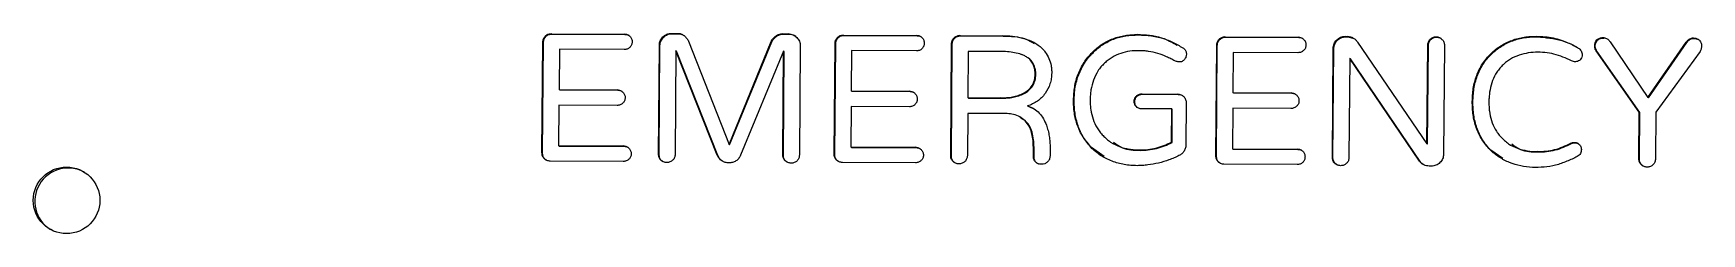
# Model space of a CAD drawing. Header units: millimetres. Extents: x -285 to 285, y -111 to 111.
# Drawn here: x 14 to 114.1, y 15.4 to 27.5 of the extents above; entities that cross this region are included whole.
import ezdxf

# ---------------------------------------------------------------- set-up
doc = ezdxf.new("R2010")
doc.units = ezdxf.units.MM

msp = doc.modelspace()

# ---------------------------------------------------------------- linework, layer by layer
at = {"color": 7, "linetype": 'Continuous', "lineweight": 25}
for p, q in [((45.1, 27.43), (49.49, 27.41)), ((45.14, 27.41), (45.1, 27.43)), ((45.14, 27.41), (49.53, 27.39)), ((49.53, 27.39), (49.49, 27.41)), ((52.32, 27.45), (52.68, 27.45)), ((52.35, 27.43), (52.32, 27.45)), ((52.35, 27.43), (52.71, 27.43)), ((52.71, 27.43), (52.68, 27.45)), ((58.98, 27.42), (59.34, 27.42)), ((59.02, 27.4), (58.98, 27.42)), ((59.02, 27.4), (59.38, 27.4)), ((59.38, 27.4), (59.34, 27.42)), ((62.64, 27.35), (67.03, 27.33)), ((62.67, 27.33), (62.64, 27.35)), ((62.67, 27.33), (67.06, 27.31)), ((67.06, 27.31), (67.03, 27.33)), ((69.63, 27.32), (72.18, 27.31)), ((69.67, 27.3), (69.63, 27.32)), ((69.67, 27.3), (72.22, 27.28)), ((72.22, 27.28), (72.18, 27.31)), ((80.33, 27.36), (80.29, 27.38)), ((85.54, 27.25), (89.93, 27.23)), ((85.58, 27.22), (85.54, 27.25)), ((85.58, 27.22), (89.97, 27.2)), ((89.97, 27.2), (89.93, 27.23)), ((92.76, 27.27), (92.9, 27.27)), ((92.79, 27.24), (92.76, 27.27)), ((92.79, 27.24), (92.94, 27.24)), ((92.94, 27.24), (92.9, 27.27)), ((92.94, 27.24), (93.27, 27.14)), ((98.24, 27.22), (98.21, 27.24)), ((104.28, 27.25), (104.24, 27.27)), ((44.55, 20.27), (44.6, 26.93)), ((44.59, 20.25), (44.64, 26.91)), ((44.64, 26.91), (44.6, 26.93)), ((45.6, 26.5), (45.58, 24.07)), ((49.48, 26.48), (45.6, 26.5)), ((51.55, 20.18), (51.6, 26.73)), ((51.58, 20.16), (51.63, 26.71)), ((51.63, 26.71), (51.6, 26.73)), ((52.59, 26.41), (52.54, 20.18)), ((55.07, 20.14), (52.59, 26.41)), ((52.63, 26.39), (52.59, 26.41)), ((55.11, 20.11), (52.63, 26.39)), ((53.34, 26.99), (55.78, 20.77)), ((55.78, 20.77), (58.31, 26.96)), ((55.81, 20.75), (58.35, 26.94)), ((59.05, 26.38), (56.47, 20.13)), ((58.35, 26.94), (58.31, 26.96)), ((59, 20.15), (59.05, 26.38)), ((59.04, 20.13), (59.09, 26.36)), ((59.09, 26.36), (59.05, 26.38)), ((60.05, 26.69), (60, 20.14)), ((62.09, 20.19), (62.14, 26.85)), ((62.12, 20.17), (62.18, 26.83)), ((62.18, 26.83), (62.14, 26.85)), ((63.13, 26.42), (63.11, 23.99)), ((67.02, 26.4), (63.13, 26.42)), ((69.08, 20.1), (69.13, 26.82)), ((69.12, 20.08), (69.17, 26.79)), ((69.17, 26.79), (69.13, 26.82)), ((70.13, 26.37), (70.1, 23.59)), ((72.05, 26.36), (70.13, 26.37)), ((73.33, 26.17), (73.29, 26.19)), ((77.62, 26.29), (77.58, 26.32)), ((84.99, 20.09), (85.05, 26.74)), ((85.03, 20.06), (85.08, 26.72)), ((85.08, 26.72), (85.05, 26.74)), ((86.04, 26.31), (86.02, 23.89)), ((89.92, 26.29), (86.04, 26.31)), ((91.99, 20), (92.04, 26.55)), ((92.02, 19.98), (92.07, 26.52)), ((92.07, 26.52), (92.04, 26.55)), ((93.5, 26.93), (97.66, 20.82)), ((97.66, 20.82), (97.71, 26.74)), ((97.7, 20.8), (97.75, 26.72)), ((97.75, 26.72), (97.71, 26.74)), ((98.71, 26.74), (98.66, 20.19)), ((101.54, 26.21), (101.5, 26.23)), ((110.4, 22.71), (107.81, 26.4)), ((107.85, 26.38), (107.81, 26.4)), ((110.44, 22.69), (107.85, 26.38)), ((108.65, 26.94), (110.91, 23.6)), ((110.91, 23.6), (113.22, 26.92)), ((110.95, 23.58), (113.26, 26.9)), ((114.05, 26.37), (111.4, 22.71)), ((113.26, 26.9), (113.22, 26.92)), ((73.75, 25.96), (73.71, 25.98)), ((93.03, 25.93), (92.98, 19.99)), ((97.22, 19.78), (93.03, 25.93)), ((93.07, 25.91), (93.03, 25.93)), ((97.25, 19.76), (93.07, 25.91)), ((45.58, 24.07), (49.07, 24.06)), ((45.62, 24.05), (45.58, 24.07)), ((45.62, 24.05), (49.11, 24.03)), ((49.11, 24.03), (49.07, 24.06)), ((74.18, 24.97), (74.14, 24.99)), ((45.57, 23.14), (45.55, 20.71)), ((49.06, 23.12), (45.57, 23.14)), ((63.11, 23.06), (63.09, 20.63)), ((63.11, 23.99), (66.6, 23.98)), ((63.15, 23.97), (63.11, 23.99)), ((66.6, 23.04), (63.11, 23.06)), ((63.15, 23.97), (66.64, 23.95)), ((66.64, 23.95), (66.6, 23.98)), ((70.1, 23.59), (72.09, 23.58)), ((70.14, 23.56), (70.1, 23.59)), ((70.14, 23.56), (72.12, 23.56)), ((72.12, 23.56), (72.09, 23.58)), ((73.73, 23.07), (73.69, 23.09)), ((73.73, 23.07), (74.1, 22.9)), ((76.49, 23.43), (76.45, 23.45)), ((80.12, 23.34), (80.09, 23.37)), ((80.54, 23.81), (82.69, 23.8)), ((80.57, 23.79), (80.54, 23.81)), ((80.57, 23.79), (82.73, 23.78)), ((82.73, 23.78), (82.69, 23.8)), ((83.22, 23.28), (83.2, 20.78)), ((86.02, 23.89), (89.51, 23.87)), ((86.06, 23.87), (86.02, 23.89)), ((86.06, 23.87), (89.55, 23.85)), ((89.55, 23.85), (89.51, 23.87)), ((100.42, 23.33), (100.38, 23.35)), ((110.95, 23.58), (110.91, 23.6)), ((70.1, 22.64), (70.08, 20.1)), ((72.36, 22.63), (70.1, 22.64)), ((73.27, 22.42), (73.23, 22.44)), ((82.34, 22.91), (80.53, 22.91)), ((82.32, 20.92), (82.34, 22.91)), ((82.37, 22.88), (82.34, 22.91)), ((82.36, 20.9), (82.37, 22.88)), ((86.01, 22.95), (85.99, 20.52)), ((89.5, 22.94), (86.01, 22.95)), ((110.38, 19.91), (110.4, 22.71)), ((110.44, 22.69), (110.4, 22.71)), ((110.41, 19.89), (110.44, 22.69)), ((111.4, 22.71), (111.37, 19.91)), ((44.59, 20.25), (44.55, 20.27)), ((45.55, 20.71), (49.44, 20.69)), ((45.59, 20.68), (45.55, 20.71)), ((45.59, 20.68), (49.48, 20.67)), ((49.48, 20.67), (49.44, 20.69)), ((51.58, 20.16), (51.55, 20.18)), ((55.11, 20.11), (55.07, 20.14)), ((55.81, 20.75), (55.78, 20.77)), ((59.04, 20.13), (59, 20.15)), ((62.12, 20.17), (62.09, 20.19)), ((63.09, 20.63), (66.97, 20.61)), ((63.12, 20.6), (63.09, 20.63)), ((63.12, 20.6), (67.01, 20.59)), ((67.01, 20.59), (66.97, 20.61)), ((69.12, 20.08), (69.08, 20.1)), ((74.04, 20.08), (74.04, 20.41)), ((74.08, 20.39), (74.04, 20.41)), ((74.08, 20.06), (74.04, 20.08)), ((74.08, 20.06), (74.08, 20.39)), ((75.04, 20.58), (75.04, 20.08)), ((77.53, 20.59), (77.49, 20.61)), ((78.28, 20.06), (77.53, 20.59)), ((78.77, 20.86), (78.81, 20.84)), ((80.44, 20.42), (80.4, 20.45)), ((82.36, 20.9), (82.32, 20.92)), ((85.03, 20.06), (84.99, 20.09)), ((85.99, 20.52), (89.88, 20.5)), ((86.03, 20.5), (85.99, 20.52)), ((86.03, 20.5), (89.92, 20.48)), ((89.92, 20.48), (89.88, 20.5)), ((97.7, 20.8), (97.66, 20.82)), ((101.49, 20.44), (101.45, 20.46)), ((102.21, 19.94), (101.49, 20.44)), ((102.66, 20.76), (102.7, 20.74)), ((104.33, 20.33), (104.29, 20.35)), ((106.33, 20.83), (106.3, 20.86)), ((49.43, 19.76), (45.04, 19.78)), ((66.97, 19.68), (62.58, 19.7)), ((89.87, 19.57), (85.48, 19.59)), ((92.02, 19.98), (91.99, 20)), ((97.25, 19.76), (97.22, 19.78)), ((97.93, 19.48), (97.8, 19.48)), ((110.41, 19.89), (110.38, 19.91))]:
    msp.add_line(p, q, dxfattribs=at)
msp.add_circle((16.02, 17.42), 2, dxfattribs=at)
msp.add_arc((16.11, 17.36), 2, 60.8047, 238.0101, dxfattribs=at)
for points, knots in [([(44.6, 26.93), (44.61, 26.99), (44.62, 27.06), (44.67, 27.18), (44.7, 27.24), (44.8, 27.33), (44.85, 27.37), (44.97, 27.42), (45.04, 27.43), (45.1, 27.43)], [0, 0, 0, 0, 0.25, 0.25, 0.5, 0.5, 0.75, 0.75, 1, 1, 1, 1]), ([(44.64, 26.91), (44.65, 26.97), (44.65, 27.04), (44.7, 27.16), (44.74, 27.21), (44.83, 27.31), (44.89, 27.35), (45.01, 27.4), (45.07, 27.41), (45.14, 27.41)], [0, 0, 0, 0, 0.25, 0.25, 0.5, 0.5, 0.75, 0.75, 1, 1, 1, 1]), ([(49.49, 27.41), (49.52, 27.41), (49.55, 27.41), (49.61, 27.4), (49.64, 27.39), (49.73, 27.35), (49.78, 27.32), (49.87, 27.23), (49.9, 27.18), (49.94, 27.09), (49.95, 27.06), (49.96, 27), (49.96, 26.97), (49.96, 26.94)], [0, 0, 0, 0, 0.125, 0.125, 0.25, 0.25, 0.5, 0.5, 0.75, 0.75, 0.875, 0.875, 1, 1, 1, 1]), ([(49.53, 27.39), (49.6, 27.39), (49.69, 27.38), (49.75, 27.33), (49.77, 27.32)], [0, 0, 0, 0, 0.819237, 1, 1, 1, 1]), ([(51.6, 26.73), (51.6, 26.78), (51.6, 26.83), (51.62, 26.92), (51.63, 26.96), (51.69, 27.09), (51.74, 27.17), (51.87, 27.31), (51.95, 27.36), (52.08, 27.42), (52.13, 27.43), (52.22, 27.45), (52.27, 27.45), (52.32, 27.45)], [0, 0, 0, 0, 0.125, 0.125, 0.25, 0.25, 0.5, 0.5, 0.75, 0.75, 0.875, 0.875, 1, 1, 1, 1]), ([(51.63, 26.71), (51.64, 26.76), (51.64, 26.8), (51.66, 26.9), (51.67, 26.94), (51.73, 27.07), (51.78, 27.15), (51.91, 27.29), (51.99, 27.34), (52.12, 27.39), (52.17, 27.41), (52.26, 27.43), (52.31, 27.43), (52.35, 27.43)], [0, 0, 0, 0, 0.125, 0.125, 0.25, 0.25, 0.5, 0.5, 0.75, 0.75, 0.875, 0.875, 1, 1, 1, 1]), ([(52.68, 27.45), (52.71, 27.45), (52.75, 27.45), (52.82, 27.44), (52.85, 27.43), (52.95, 27.39), (53.02, 27.36), (53.13, 27.27), (53.18, 27.22), (53.27, 27.11), (53.31, 27.05), (53.34, 26.99)], [0, 0, 0, 0, 0.125, 0.125, 0.25, 0.25, 0.5, 0.5, 0.75, 0.75, 1, 1, 1, 1]), ([(52.71, 27.43), (52.79, 27.42), (52.93, 27.41), (53.03, 27.34), (53.07, 27.31)], [0, 0, 0, 0, 0.619246, 1, 1, 1, 1]), ([(58.31, 26.96), (58.34, 27.03), (58.38, 27.09), (58.47, 27.2), (58.52, 27.25), (58.64, 27.33), (58.7, 27.37), (58.8, 27.4), (58.84, 27.41), (58.91, 27.42), (58.95, 27.42), (58.98, 27.42)], [0, 0, 0, 0, 0.25, 0.25, 0.5, 0.5, 0.75, 0.75, 0.875, 0.875, 1, 1, 1, 1]), ([(58.35, 26.94), (58.38, 27.01), (58.41, 27.07), (58.51, 27.18), (58.56, 27.23), (58.68, 27.31), (58.74, 27.34), (58.84, 27.38), (58.88, 27.39), (58.95, 27.4), (58.98, 27.4), (59.02, 27.4)], [0, 0, 0, 0, 0.25, 0.25, 0.5, 0.5, 0.75, 0.75, 0.875, 0.875, 1, 1, 1, 1]), ([(59.34, 27.42), (59.39, 27.42), (59.44, 27.42), (59.53, 27.4), (59.57, 27.38), (59.7, 27.33), (59.78, 27.27), (59.91, 27.13), (59.96, 27.06), (60.02, 26.93), (60.03, 26.88), (60.05, 26.79), (60.05, 26.74), (60.05, 26.69)], [0, 0, 0, 0, 0.125, 0.125, 0.25, 0.25, 0.5, 0.5, 0.75, 0.75, 0.875, 0.875, 1, 1, 1, 1]), ([(59.38, 27.4), (59.49, 27.39), (59.62, 27.39), (59.71, 27.31), (59.72, 27.29)], [0, 0, 0, 0, 0.856972, 1, 1, 1, 1]), ([(62.14, 26.85), (62.14, 26.91), (62.15, 26.98), (62.2, 27.1), (62.24, 27.16), (62.33, 27.25), (62.38, 27.29), (62.51, 27.34), (62.57, 27.35), (62.64, 27.35)], [0, 0, 0, 0, 0.25, 0.25, 0.5, 0.5, 0.75, 0.75, 1, 1, 1, 1]), ([(62.18, 26.83), (62.18, 26.89), (62.19, 26.96), (62.24, 27.08), (62.28, 27.13), (62.37, 27.23), (62.42, 27.27), (62.54, 27.32), (62.61, 27.32), (62.67, 27.33)], [0, 0, 0, 0, 0.25, 0.25, 0.5, 0.5, 0.75, 0.75, 1, 1, 1, 1]), ([(67.03, 27.33), (67.06, 27.33), (67.09, 27.33), (67.15, 27.32), (67.18, 27.31), (67.26, 27.27), (67.31, 27.24), (67.4, 27.15), (67.44, 27.1), (67.47, 27.01), (67.48, 26.98), (67.49, 26.92), (67.49, 26.89), (67.49, 26.86)], [0, 0, 0, 0, 0.125, 0.125, 0.25, 0.25, 0.5, 0.5, 0.75, 0.75, 0.875, 0.875, 1, 1, 1, 1]), ([(67.06, 27.31), (67.14, 27.3), (67.22, 27.3), (67.29, 27.25), (67.3, 27.24)], [0, 0, 0, 0, 0.819237, 1, 1, 1, 1]), ([(69.13, 26.82), (69.14, 26.88), (69.14, 26.95), (69.19, 27.07), (69.23, 27.12), (69.32, 27.22), (69.38, 27.26), (69.5, 27.31), (69.57, 27.32), (69.63, 27.32)], [0, 0, 0, 0, 0.25, 0.25, 0.5, 0.5, 0.75, 0.75, 1, 1, 1, 1]), ([(69.17, 26.79), (69.17, 26.86), (69.18, 26.93), (69.23, 27.05), (69.27, 27.1), (69.36, 27.2), (69.42, 27.24), (69.54, 27.29), (69.6, 27.29), (69.67, 27.3)], [0, 0, 0, 0, 0.25, 0.25, 0.5, 0.5, 0.75, 0.75, 1, 1, 1, 1]), ([(72.18, 27.31), (72.38, 27.3), (72.58, 27.3), (72.98, 27.26), (73.18, 27.22), (73.56, 27.13), (73.75, 27.06), (74.03, 26.94), (74.11, 26.89), (74.28, 26.78), (74.36, 26.72), (74.44, 26.66)], [0, 0, 0, 0, 0.25, 0.25, 0.5, 0.5, 0.75, 0.75, 0.875, 0.875, 1, 1, 1, 1]), ([(72.22, 27.28), (72.68, 27.28), (73.34, 27.27), (73.91, 26.94), (74.08, 26.84)], [0, 0, 0, 0, 0.689808, 1, 1, 1, 1]), ([(77.58, 26.32), (77.67, 26.4), (77.76, 26.49), (77.95, 26.65), (78.05, 26.72), (78.37, 26.93), (78.59, 27.04), (79.06, 27.22), (79.3, 27.28), (79.67, 27.34), (79.79, 27.36), (80.04, 27.37), (80.17, 27.38), (80.29, 27.38)], [0, 0, 0, 0, 0.125, 0.125, 0.25, 0.25, 0.5, 0.5, 0.75, 0.75, 0.875, 0.875, 1, 1, 1, 1]), ([(77.62, 26.29), (77.71, 26.38), (77.8, 26.47), (77.99, 26.63), (78.09, 26.7), (78.41, 26.9), (78.63, 27.02), (79.1, 27.2), (79.34, 27.26), (79.71, 27.32), (79.83, 27.34), (80.08, 27.35), (80.21, 27.35), (80.33, 27.36)], [0, 0, 0, 0, 0.125, 0.125, 0.25, 0.25, 0.5, 0.5, 0.75, 0.75, 0.875, 0.875, 1, 1, 1, 1]), ([(80.29, 27.38), (80.53, 27.37), (80.77, 27.37), (81.25, 27.31), (81.49, 27.26), (81.94, 27.12), (82.17, 27.03), (82.49, 26.87), (82.6, 26.82), (82.81, 26.7), (82.91, 26.64), (83.01, 26.58)], [0, 0, 0, 0, 0.25, 0.25, 0.5, 0.5, 0.75, 0.75, 0.875, 0.875, 1, 1, 1, 1]), ([(80.33, 27.36), (80.87, 27.33), (81.7, 27.28), (82.42, 26.88), (82.67, 26.74)], [0, 0, 0, 0, 0.655917, 1, 1, 1, 1]), ([(85.05, 26.74), (85.05, 26.81), (85.06, 26.87), (85.11, 27), (85.14, 27.05), (85.24, 27.15), (85.29, 27.18), (85.41, 27.24), (85.48, 27.24), (85.54, 27.25)], [0, 0, 0, 0, 0.25, 0.25, 0.5, 0.5, 0.75, 0.75, 1, 1, 1, 1]), ([(85.08, 26.72), (85.09, 26.79), (85.09, 26.85), (85.14, 26.97), (85.18, 27.03), (85.27, 27.12), (85.33, 27.16), (85.45, 27.21), (85.52, 27.22), (85.58, 27.22)], [0, 0, 0, 0, 0.25, 0.25, 0.5, 0.5, 0.75, 0.75, 1, 1, 1, 1]), ([(89.93, 27.23), (89.96, 27.22), (89.99, 27.22), (90.05, 27.21), (90.08, 27.2), (90.17, 27.17), (90.22, 27.13), (90.31, 27.04), (90.34, 26.99), (90.38, 26.9), (90.39, 26.87), (90.4, 26.81), (90.4, 26.78), (90.4, 26.75)], [0, 0, 0, 0, 0.125, 0.125, 0.25, 0.25, 0.5, 0.5, 0.75, 0.75, 0.875, 0.875, 1, 1, 1, 1]), ([(89.97, 27.2), (90.04, 27.2), (90.13, 27.2), (90.19, 27.14), (90.21, 27.13)], [0, 0, 0, 0, 0.819237, 1, 1, 1, 1]), ([(92.04, 26.55), (92.04, 26.59), (92.04, 26.64), (92.06, 26.73), (92.07, 26.78), (92.13, 26.91), (92.18, 26.99), (92.32, 27.12), (92.39, 27.18), (92.52, 27.23), (92.57, 27.25), (92.66, 27.26), (92.71, 27.27), (92.76, 27.27)], [0, 0, 0, 0, 0.125, 0.125, 0.25, 0.25, 0.5, 0.5, 0.75, 0.75, 0.875, 0.875, 1, 1, 1, 1]), ([(92.07, 26.52), (92.08, 26.57), (92.08, 26.62), (92.1, 26.71), (92.11, 26.76), (92.17, 26.89), (92.22, 26.97), (92.35, 27.1), (92.43, 27.15), (92.56, 27.21), (92.61, 27.22), (92.7, 27.24), (92.75, 27.24), (92.79, 27.24)], [0, 0, 0, 0, 0.125, 0.125, 0.25, 0.25, 0.5, 0.5, 0.75, 0.75, 0.875, 0.875, 1, 1, 1, 1]), ([(92.9, 27.27), (92.96, 27.26), (93.02, 27.26), (93.13, 27.23), (93.19, 27.2), (93.29, 27.14), (93.34, 27.11), (93.42, 27.03), (93.46, 26.98), (93.5, 26.93)], [0, 0, 0, 0, 0.25, 0.25, 0.5, 0.5, 0.75, 0.75, 1, 1, 1, 1]), ([(97.71, 26.74), (97.71, 26.77), (97.71, 26.81), (97.73, 26.87), (97.74, 26.9), (97.77, 26.99), (97.81, 27.05), (97.9, 27.14), (97.95, 27.18), (98.08, 27.23), (98.14, 27.24), (98.21, 27.24)], [0, 0, 0, 0, 0.125, 0.125, 0.25, 0.25, 0.5, 0.5, 0.75, 0.75, 1, 1, 1, 1]), ([(97.75, 26.72), (97.75, 26.75), (97.75, 26.78), (97.76, 26.85), (97.77, 26.88), (97.81, 26.97), (97.85, 27.03), (97.94, 27.12), (97.99, 27.16), (98.11, 27.21), (98.18, 27.22), (98.24, 27.22)], [0, 0, 0, 0, 0.125, 0.125, 0.25, 0.25, 0.5, 0.5, 0.75, 0.75, 1, 1, 1, 1]), ([(98.21, 27.24), (98.27, 27.24), (98.34, 27.23), (98.46, 27.18), (98.51, 27.14), (98.61, 27.04), (98.65, 26.99), (98.7, 26.87), (98.7, 26.8), (98.71, 26.74)], [0, 0, 0, 0, 0.25, 0.25, 0.5, 0.5, 0.75, 0.75, 1, 1, 1, 1]), ([(98.24, 27.22), (98.32, 27.22), (98.41, 27.21), (98.48, 27.16), (98.49, 27.15)], [0, 0, 0, 0, 0.854283, 1, 1, 1, 1]), ([(101.5, 26.23), (101.59, 26.31), (101.68, 26.4), (101.88, 26.56), (101.98, 26.63), (102.3, 26.83), (102.53, 26.94), (103, 27.12), (103.25, 27.18), (103.62, 27.24), (103.74, 27.25), (103.99, 27.27), (104.12, 27.27), (104.24, 27.27)], [0, 0, 0, 0, 0.125, 0.125, 0.25, 0.25, 0.5, 0.5, 0.75, 0.75, 0.875, 0.875, 1, 1, 1, 1]), ([(101.54, 26.21), (101.63, 26.29), (101.72, 26.38), (101.92, 26.54), (102.02, 26.61), (102.34, 26.81), (102.57, 26.92), (103.04, 27.09), (103.28, 27.16), (103.66, 27.21), (103.78, 27.23), (104.03, 27.24), (104.16, 27.25), (104.28, 27.25)], [0, 0, 0, 0, 0.125, 0.125, 0.25, 0.25, 0.5, 0.5, 0.75, 0.75, 0.875, 0.875, 1, 1, 1, 1]), ([(104.24, 27.27), (104.41, 27.27), (104.58, 27.26), (104.91, 27.23), (105.08, 27.21), (105.4, 27.14), (105.56, 27.09), (105.88, 26.98), (106.03, 26.92), (106.34, 26.8), (106.49, 26.72), (106.67, 26.62), (106.71, 26.59), (106.77, 26.55), (106.81, 26.52), (106.87, 26.47), (106.9, 26.43), (106.94, 26.36), (106.95, 26.32), (106.98, 26.2), (106.98, 26.11), (106.93, 25.95), (106.87, 25.88), (106.78, 25.8), (106.74, 25.78), (106.66, 25.75), (106.62, 25.75), (106.54, 25.74), (106.5, 25.75), (106.41, 25.76), (106.37, 25.78), (106.33, 25.79)], [0, 0, 0, 0, 0.125, 0.125, 0.25, 0.25, 0.375, 0.375, 0.5, 0.5, 0.625, 0.625, 0.65625, 0.65625, 0.6875, 0.6875, 0.71875, 0.71875, 0.75, 0.75, 0.8125, 0.8125, 0.875, 0.875, 0.90625, 0.90625, 0.9375, 0.9375, 0.96875, 0.96875, 1, 1, 1, 1]), ([(104.28, 27.25), (104.78, 27.2), (105.53, 27.13), (106.31, 26.82), (106.59, 26.65), (106.66, 26.61)], [0, 0, 0, 0, 0.60037, 0.90185, 1, 1, 1, 1]), ([(107.81, 26.4), (107.8, 26.43), (107.78, 26.46), (107.75, 26.52), (107.74, 26.55), (107.73, 26.65), (107.72, 26.72), (107.75, 26.92), (107.83, 27.05), (108, 27.16), (108.07, 27.18), (108.2, 27.2), (108.27, 27.2), (108.4, 27.17), (108.46, 27.14), (108.57, 27.05), (108.61, 27), (108.65, 26.94)], [0, 0, 0, 0, 0.0625, 0.0625, 0.125, 0.125, 0.25, 0.25, 0.5, 0.5, 0.625, 0.625, 0.75, 0.75, 0.875, 0.875, 1, 1, 1, 1]), ([(107.85, 26.38), (107.82, 26.44), (107.76, 26.56), (107.75, 26.77), (107.83, 26.96), (107.97, 27.11), (108.14, 27.17), (108.25, 27.17), (108.29, 27.16)], [0, 0, 0, 0, 0.179385, 0.359051, 0.538035, 0.717023, 0.895985, 1, 1, 1, 1]), ([(113.22, 26.92), (113.26, 26.98), (113.3, 27.03), (113.41, 27.11), (113.47, 27.15), (113.61, 27.18), (113.67, 27.17), (113.77, 27.16), (113.81, 27.15), (113.87, 27.13), (113.9, 27.11), (113.99, 27.06), (114.03, 27.01), (114.11, 26.89), (114.13, 26.83), (114.15, 26.69), (114.14, 26.62), (114.12, 26.52), (114.11, 26.49), (114.08, 26.43), (114.07, 26.4), (114.05, 26.37)], [0, 0, 0, 0, 0.125, 0.125, 0.25, 0.25, 0.375, 0.375, 0.4375, 0.4375, 0.5, 0.5, 0.625, 0.625, 0.75, 0.75, 0.875, 0.875, 0.9375, 0.9375, 1, 1, 1, 1]), ([(113.26, 26.9), (113.3, 26.95), (113.38, 27.06), (113.57, 27.15), (113.78, 27.16), (113.89, 27.1), (113.95, 27.08)], [0, 0, 0, 0, 0.256486, 0.512478, 0.768823, 1, 1, 1, 1]), ([(49.96, 26.94), (49.96, 26.9), (49.95, 26.87), (49.94, 26.81), (49.94, 26.78), (49.9, 26.7), (49.86, 26.65), (49.77, 26.56), (49.72, 26.53), (49.63, 26.5), (49.61, 26.49), (49.54, 26.48), (49.51, 26.48), (49.48, 26.48)], [0, 0, 0, 0, 0.125, 0.125, 0.25, 0.25, 0.5, 0.5, 0.75, 0.75, 0.875, 0.875, 1, 1, 1, 1]), ([(67.49, 26.86), (67.49, 26.82), (67.49, 26.79), (67.48, 26.73), (67.47, 26.7), (67.43, 26.62), (67.4, 26.57), (67.31, 26.48), (67.26, 26.45), (67.17, 26.42), (67.14, 26.41), (67.08, 26.4), (67.05, 26.4), (67.02, 26.4)], [0, 0, 0, 0, 0.125, 0.125, 0.25, 0.25, 0.5, 0.5, 0.75, 0.75, 0.875, 0.875, 1, 1, 1, 1]), ([(73.71, 25.98), (73.65, 26.02), (73.59, 26.06), (73.47, 26.13), (73.4, 26.16), (73.2, 26.23), (73.05, 26.26), (72.63, 26.35), (72.34, 26.36), (72.05, 26.36)], [0, 0, 0, 0, 0.125, 0.125, 0.25, 0.25, 0.5, 0.5, 1, 1, 1, 1]), ([(74.44, 26.66), (74.5, 26.61), (74.55, 26.56), (74.66, 26.45), (74.7, 26.39), (74.84, 26.21), (74.92, 26.08), (75.03, 25.81), (75.08, 25.66), (75.12, 25.44), (75.13, 25.37), (75.14, 25.22), (75.14, 25.14), (75.14, 25.07)], [0, 0, 0, 0, 0.125, 0.125, 0.25, 0.25, 0.5, 0.5, 0.75, 0.75, 0.875, 0.875, 1, 1, 1, 1]), ([(76.45, 23.45), (76.46, 23.58), (76.46, 23.71), (76.48, 23.97), (76.5, 24.1), (76.56, 24.49), (76.63, 24.75), (76.82, 25.24), (76.94, 25.48), (77.15, 25.81), (77.23, 25.92), (77.4, 26.12), (77.49, 26.22), (77.58, 26.32)], [0, 0, 0, 0, 0.125, 0.125, 0.25, 0.25, 0.5, 0.5, 0.75, 0.75, 0.875, 0.875, 1, 1, 1, 1]), ([(76.49, 23.43), (76.49, 23.56), (76.5, 23.69), (76.52, 23.95), (76.53, 24.08), (76.6, 24.47), (76.67, 24.73), (76.86, 25.22), (76.98, 25.46), (77.19, 25.79), (77.27, 25.9), (77.44, 26.1), (77.53, 26.2), (77.62, 26.29)], [0, 0, 0, 0, 0.125, 0.125, 0.25, 0.25, 0.5, 0.5, 0.75, 0.75, 0.875, 0.875, 1, 1, 1, 1]), ([(80.39, 26.41), (80.2, 26.41), (80.02, 26.4), (79.64, 26.35), (79.46, 26.3), (79.1, 26.18), (78.92, 26.1), (78.68, 25.95), (78.6, 25.9), (78.45, 25.78), (78.38, 25.72), (78.31, 25.66)], [0, 0, 0, 0, 0.25, 0.25, 0.5, 0.5, 0.75, 0.75, 0.875, 0.875, 1, 1, 1, 1]), ([(82.53, 25.79), (82.45, 25.84), (82.37, 25.88), (82.2, 25.97), (82.12, 26.01), (81.86, 26.12), (81.69, 26.19), (81.33, 26.3), (81.14, 26.34), (80.86, 26.38), (80.77, 26.39), (80.58, 26.41), (80.49, 26.41), (80.39, 26.41)], [0, 0, 0, 0, 0.125, 0.125, 0.25, 0.25, 0.5, 0.5, 0.75, 0.75, 0.875, 0.875, 1, 1, 1, 1]), ([(83.01, 26.58), (83.06, 26.54), (83.11, 26.51), (83.19, 26.42), (83.21, 26.36), (83.23, 26.24), (83.23, 26.18), (83.21, 26.06), (83.19, 26), (83.13, 25.9), (83.09, 25.85), (83.02, 25.8), (83, 25.78), (82.94, 25.75), (82.91, 25.74), (82.86, 25.73), (82.83, 25.73), (82.77, 25.73), (82.74, 25.74), (82.65, 25.75), (82.59, 25.77), (82.53, 25.79)], [0, 0, 0, 0, 0.125, 0.125, 0.25, 0.25, 0.375, 0.375, 0.5, 0.5, 0.625, 0.625, 0.6875, 0.6875, 0.75, 0.75, 0.8125, 0.8125, 0.875, 0.875, 1, 1, 1, 1]), ([(90.4, 26.75), (90.4, 26.72), (90.4, 26.69), (90.38, 26.63), (90.38, 26.6), (90.34, 26.51), (90.3, 26.46), (90.21, 26.38), (90.16, 26.35), (90.08, 26.31), (90.05, 26.3), (89.99, 26.29), (89.95, 26.29), (89.92, 26.29)], [0, 0, 0, 0, 0.125, 0.125, 0.25, 0.25, 0.5, 0.5, 0.75, 0.75, 0.875, 0.875, 1, 1, 1, 1]), ([(100.38, 23.35), (100.39, 23.48), (100.39, 23.61), (100.41, 23.88), (100.42, 24.01), (100.49, 24.4), (100.55, 24.66), (100.74, 25.16), (100.85, 25.39), (101.07, 25.73), (101.14, 25.84), (101.31, 26.04), (101.41, 26.13), (101.5, 26.23)], [0, 0, 0, 0, 0.125, 0.125, 0.25, 0.25, 0.5, 0.5, 0.75, 0.75, 0.875, 0.875, 1, 1, 1, 1]), ([(100.42, 23.33), (100.42, 23.46), (100.43, 23.59), (100.45, 23.86), (100.46, 23.99), (100.52, 24.38), (100.59, 24.64), (100.77, 25.13), (100.89, 25.37), (101.1, 25.71), (101.18, 25.81), (101.35, 26.02), (101.44, 26.11), (101.54, 26.21)], [0, 0, 0, 0, 0.125, 0.125, 0.25, 0.25, 0.5, 0.5, 0.75, 0.75, 0.875, 0.875, 1, 1, 1, 1]), ([(106.33, 25.79), (106.17, 25.88), (106, 25.96), (105.65, 26.1), (105.47, 26.16), (105.1, 26.25), (104.92, 26.28), (104.54, 26.31), (104.35, 26.32), (103.98, 26.31), (103.79, 26.29), (103.42, 26.21), (103.23, 26.16), (102.88, 26.02), (102.72, 25.93), (102.48, 25.77), (102.4, 25.72), (102.26, 25.59), (102.2, 25.53), (102.13, 25.46)], [0, 0, 0, 0, 0.125, 0.125, 0.25, 0.25, 0.375, 0.375, 0.5, 0.5, 0.625, 0.625, 0.75, 0.75, 0.875, 0.875, 0.9375, 0.9375, 1, 1, 1, 1]), ([(75.14, 25.07), (75.13, 24.96), (75.13, 24.85), (75.1, 24.63), (75.07, 24.52), (74.97, 24.21), (74.87, 24.01), (74.62, 23.66), (74.46, 23.5), (74.19, 23.32), (74.09, 23.26), (73.9, 23.16), (73.79, 23.13), (73.69, 23.09)], [0, 0, 0, 0, 0.125, 0.125, 0.25, 0.25, 0.5, 0.5, 0.75, 0.75, 0.875, 0.875, 1, 1, 1, 1]), ([(74.14, 24.99), (74.14, 25.09), (74.14, 25.18), (74.11, 25.37), (74.08, 25.46), (74.02, 25.63), (73.97, 25.71), (73.88, 25.82), (73.85, 25.86), (73.79, 25.92), (73.75, 25.95), (73.71, 25.98)], [0, 0, 0, 0, 0.25, 0.25, 0.5, 0.5, 0.75, 0.75, 0.875, 0.875, 1, 1, 1, 1]), ([(74.18, 24.97), (74.18, 25.07), (74.18, 25.16), (74.15, 25.34), (74.12, 25.43), (74.05, 25.61), (74.01, 25.69), (73.92, 25.8), (73.89, 25.84), (73.82, 25.9), (73.79, 25.93), (73.75, 25.96)], [0, 0, 0, 0, 0.25, 0.25, 0.5, 0.5, 0.75, 0.75, 0.875, 0.875, 1, 1, 1, 1]), ([(78.31, 25.66), (78.24, 25.58), (78.16, 25.51), (78.03, 25.36), (77.97, 25.27), (77.81, 25.02), (77.72, 24.83), (77.58, 24.45), (77.53, 24.25), (77.48, 23.95), (77.47, 23.85), (77.45, 23.65), (77.45, 23.54), (77.45, 23.44)], [0, 0, 0, 0, 0.125, 0.125, 0.25, 0.25, 0.5, 0.5, 0.75, 0.75, 0.875, 0.875, 1, 1, 1, 1]), ([(102.13, 25.46), (102.07, 25.39), (102, 25.31), (101.89, 25.16), (101.83, 25.08), (101.69, 24.83), (101.61, 24.66), (101.49, 24.29), (101.45, 24.11), (101.41, 23.82), (101.4, 23.73), (101.38, 23.54), (101.38, 23.44), (101.38, 23.34)], [0, 0, 0, 0, 0.125, 0.125, 0.25, 0.25, 0.5, 0.5, 0.75, 0.75, 0.875, 0.875, 1, 1, 1, 1]), ([(49.07, 24.06), (49.1, 24.06), (49.13, 24.05), (49.19, 24.04), (49.22, 24.03), (49.31, 24), (49.36, 23.96), (49.45, 23.87), (49.48, 23.82), (49.52, 23.73), (49.53, 23.7), (49.54, 23.64), (49.54, 23.61), (49.54, 23.58)], [0, 0, 0, 0, 0.125, 0.125, 0.25, 0.25, 0.5, 0.5, 0.75, 0.75, 0.875, 0.875, 1, 1, 1, 1]), ([(49.11, 24.03), (49.18, 24.03), (49.27, 24.03), (49.33, 23.97), (49.34, 23.96)], [0, 0, 0, 0, 0.826961, 1, 1, 1, 1]), ([(72.09, 23.58), (72.2, 23.58), (72.32, 23.58), (72.55, 23.6), (72.67, 23.61), (72.9, 23.66), (73.01, 23.69), (73.24, 23.76), (73.34, 23.81), (73.55, 23.91), (73.65, 23.98), (73.83, 24.13), (73.9, 24.22), (74.03, 24.42), (74.07, 24.53), (74.13, 24.76), (74.14, 24.88), (74.14, 24.99)], [0, 0, 0, 0, 0.125, 0.125, 0.25, 0.25, 0.375, 0.375, 0.5, 0.5, 0.625, 0.625, 0.75, 0.75, 0.875, 0.875, 1, 1, 1, 1]), ([(72.12, 23.56), (72.24, 23.56), (72.36, 23.56), (72.59, 23.58), (72.71, 23.59), (72.94, 23.64), (73.05, 23.66), (73.27, 23.74), (73.38, 23.78), (73.59, 23.89), (73.69, 23.96), (73.86, 24.11), (73.94, 24.2), (74.06, 24.4), (74.11, 24.51), (74.17, 24.74), (74.18, 24.85), (74.18, 24.97)], [0, 0, 0, 0, 0.125, 0.125, 0.25, 0.25, 0.375, 0.375, 0.5, 0.5, 0.625, 0.625, 0.75, 0.75, 0.875, 0.875, 1, 1, 1, 1]), ([(49.54, 23.58), (49.54, 23.55), (49.54, 23.52), (49.52, 23.46), (49.52, 23.43), (49.48, 23.35), (49.44, 23.3), (49.35, 23.21), (49.3, 23.18), (49.21, 23.14), (49.18, 23.14), (49.12, 23.13), (49.09, 23.12), (49.06, 23.12)], [0, 0, 0, 0, 0.125, 0.125, 0.25, 0.25, 0.5, 0.5, 0.75, 0.75, 0.875, 0.875, 1, 1, 1, 1]), ([(66.6, 23.98), (66.64, 23.98), (66.67, 23.97), (66.73, 23.96), (66.76, 23.95), (66.84, 23.92), (66.89, 23.88), (66.98, 23.79), (67.02, 23.74), (67.05, 23.65), (67.06, 23.62), (67.07, 23.56), (67.07, 23.53), (67.07, 23.5)], [0, 0, 0, 0, 0.125, 0.125, 0.25, 0.25, 0.5, 0.5, 0.75, 0.75, 0.875, 0.875, 1, 1, 1, 1]), ([(67.07, 23.5), (67.07, 23.47), (67.07, 23.44), (67.06, 23.38), (67.05, 23.35), (67.01, 23.27), (66.98, 23.22), (66.89, 23.13), (66.83, 23.1), (66.75, 23.06), (66.72, 23.06), (66.66, 23.05), (66.63, 23.04), (66.6, 23.04)], [0, 0, 0, 0, 0.125, 0.125, 0.25, 0.25, 0.5, 0.5, 0.75, 0.75, 0.875, 0.875, 1, 1, 1, 1]), ([(66.64, 23.95), (66.71, 23.95), (66.8, 23.95), (66.87, 23.89), (66.88, 23.88)], [0, 0, 0, 0, 0.826961, 1, 1, 1, 1]), ([(73.69, 23.09), (73.76, 23.07), (73.82, 23.05), (73.95, 22.99), (74.02, 22.96), (74.2, 22.85), (74.3, 22.76), (74.49, 22.56), (74.57, 22.44), (74.71, 22.2), (74.77, 22.07), (74.82, 21.94)], [0, 0, 0, 0, 0.125, 0.125, 0.25, 0.25, 0.5, 0.5, 0.75, 0.75, 1, 1, 1, 1]), ([(77.49, 20.61), (77.41, 20.71), (77.32, 20.81), (77.16, 21.01), (77.09, 21.12), (76.88, 21.45), (76.78, 21.68), (76.6, 22.17), (76.54, 22.42), (76.48, 22.8), (76.47, 22.93), (76.45, 23.19), (76.45, 23.32), (76.45, 23.45)], [0, 0, 0, 0, 0.125, 0.125, 0.25, 0.25, 0.5, 0.5, 0.75, 0.75, 0.875, 0.875, 1, 1, 1, 1]), ([(77.53, 20.59), (77.44, 20.69), (77.36, 20.78), (77.2, 20.99), (77.12, 21.09), (76.92, 21.42), (76.81, 21.66), (76.64, 22.15), (76.58, 22.4), (76.52, 22.78), (76.51, 22.91), (76.49, 23.17), (76.49, 23.3), (76.49, 23.43)], [0, 0, 0, 0, 0.125, 0.125, 0.25, 0.25, 0.5, 0.5, 0.75, 0.75, 0.875, 0.875, 1, 1, 1, 1]), ([(77.45, 23.44), (77.45, 23.35), (77.45, 23.25), (77.46, 23.06), (77.47, 22.96), (77.51, 22.67), (77.56, 22.48), (77.69, 22.12), (77.77, 21.94), (77.92, 21.69), (77.97, 21.61), (78.09, 21.46), (78.16, 21.38), (78.22, 21.31)], [0, 0, 0, 0, 0.125, 0.125, 0.25, 0.25, 0.5, 0.5, 0.75, 0.75, 0.875, 0.875, 1, 1, 1, 1]), ([(80.09, 23.37), (80.09, 23.4), (80.09, 23.42), (80.1, 23.48), (80.11, 23.51), (80.14, 23.59), (80.18, 23.64), (80.26, 23.72), (80.31, 23.76), (80.39, 23.79), (80.42, 23.8), (80.48, 23.81), (80.51, 23.81), (80.54, 23.81)], [0, 0, 0, 0, 0.125, 0.125, 0.25, 0.25, 0.5, 0.5, 0.75, 0.75, 0.875, 0.875, 1, 1, 1, 1]), ([(80.53, 22.91), (80.5, 22.92), (80.47, 22.92), (80.41, 22.93), (80.39, 22.94), (80.3, 22.97), (80.25, 23.01), (80.17, 23.09), (80.14, 23.14), (80.11, 23.22), (80.1, 23.25), (80.09, 23.31), (80.09, 23.34), (80.09, 23.37)], [0, 0, 0, 0, 0.125, 0.125, 0.25, 0.25, 0.5, 0.5, 0.75, 0.75, 0.875, 0.875, 1, 1, 1, 1]), ([(80.12, 23.34), (80.12, 23.37), (80.13, 23.4), (80.14, 23.46), (80.15, 23.49), (80.18, 23.57), (80.21, 23.62), (80.3, 23.7), (80.35, 23.74), (80.43, 23.77), (80.46, 23.78), (80.52, 23.79), (80.54, 23.79), (80.57, 23.79)], [0, 0, 0, 0, 0.125, 0.125, 0.25, 0.25, 0.5, 0.5, 0.75, 0.75, 0.875, 0.875, 1, 1, 1, 1]), ([(80.34, 22.96), (80.3, 22.99), (80.21, 23.05), (80.14, 23.19), (80.13, 23.29), (80.12, 23.34)], [0, 0, 0, 0, 0.330732, 0.665541, 1, 1, 1, 1]), ([(82.69, 23.8), (82.76, 23.8), (82.83, 23.79), (82.96, 23.74), (83.02, 23.7), (83.11, 23.6), (83.15, 23.54), (83.21, 23.41), (83.21, 23.34), (83.22, 23.28)], [0, 0, 0, 0, 0.25, 0.25, 0.5, 0.5, 0.75, 0.75, 1, 1, 1, 1]), ([(82.73, 23.78), (82.81, 23.78), (82.91, 23.77), (82.98, 23.72), (82.98, 23.71)], [0, 0, 0, 0, 0.85982, 1, 1, 1, 1]), ([(89.98, 23.4), (89.98, 23.37), (89.98, 23.34), (89.97, 23.28), (89.96, 23.25), (89.92, 23.16), (89.88, 23.11), (89.79, 23.03), (89.74, 22.99), (89.65, 22.96), (89.63, 22.95), (89.56, 22.94), (89.53, 22.94), (89.5, 22.94)], [0, 0, 0, 0, 0.125, 0.125, 0.25, 0.25, 0.5, 0.5, 0.75, 0.75, 0.875, 0.875, 1, 1, 1, 1]), ([(89.51, 23.87), (89.54, 23.87), (89.57, 23.87), (89.63, 23.86), (89.66, 23.85), (89.75, 23.81), (89.8, 23.78), (89.89, 23.69), (89.92, 23.64), (89.96, 23.55), (89.97, 23.52), (89.98, 23.46), (89.98, 23.43), (89.98, 23.4)], [0, 0, 0, 0, 0.125, 0.125, 0.25, 0.25, 0.5, 0.5, 0.75, 0.75, 0.875, 0.875, 1, 1, 1, 1]), ([(89.55, 23.85), (89.62, 23.85), (89.71, 23.84), (89.77, 23.79), (89.78, 23.78)], [0, 0, 0, 0, 0.826961, 1, 1, 1, 1]), ([(101.45, 20.46), (101.36, 20.56), (101.27, 20.65), (101.11, 20.86), (101.03, 20.97), (100.82, 21.3), (100.71, 21.54), (100.53, 22.04), (100.47, 22.3), (100.41, 22.69), (100.4, 22.82), (100.39, 23.09), (100.38, 23.22), (100.38, 23.35)], [0, 0, 0, 0, 0.125, 0.125, 0.25, 0.25, 0.5, 0.5, 0.75, 0.75, 0.875, 0.875, 1, 1, 1, 1]), ([(101.49, 20.44), (101.4, 20.53), (101.31, 20.63), (101.14, 20.83), (101.07, 20.94), (100.86, 21.28), (100.74, 21.52), (100.57, 22.02), (100.51, 22.28), (100.45, 22.67), (100.44, 22.8), (100.42, 23.06), (100.42, 23.2), (100.42, 23.33)], [0, 0, 0, 0, 0.125, 0.125, 0.25, 0.25, 0.5, 0.5, 0.75, 0.75, 0.875, 0.875, 1, 1, 1, 1]), ([(101.38, 23.34), (101.38, 23.25), (101.38, 23.15), (101.39, 22.96), (101.4, 22.87), (101.44, 22.58), (101.48, 22.4), (101.59, 22.03), (101.67, 21.85), (101.81, 21.61), (101.86, 21.52), (101.97, 21.37), (102.03, 21.3), (102.1, 21.23)], [0, 0, 0, 0, 0.125, 0.125, 0.25, 0.25, 0.5, 0.5, 0.75, 0.75, 0.875, 0.875, 1, 1, 1, 1]), ([(74.04, 20.41), (74.04, 20.54), (74.04, 20.68), (74.03, 20.94), (74.02, 21.08), (73.97, 21.34), (73.95, 21.47), (73.86, 21.72), (73.8, 21.84), (73.65, 22.07), (73.57, 22.17), (73.37, 22.35), (73.26, 22.43), (73.02, 22.54), (72.89, 22.58), (72.69, 22.61), (72.63, 22.62), (72.5, 22.63), (72.43, 22.63), (72.36, 22.63)], [0, 0, 0, 0, 0.125, 0.125, 0.25, 0.25, 0.375, 0.375, 0.5, 0.5, 0.625, 0.625, 0.75, 0.75, 0.875, 0.875, 0.9375, 0.9375, 1, 1, 1, 1]), ([(74.08, 20.39), (74.08, 20.69), (74.07, 21.28), (73.79, 22.05), (73.39, 22.3), (73.24, 22.39)], [0, 0, 0, 0, 0.391384, 0.779103, 1, 1, 1, 1]), ([(74.82, 21.94), (74.86, 21.83), (74.89, 21.72), (74.95, 21.5), (74.97, 21.39), (75.01, 21.16), (75.02, 21.04), (75.04, 20.81), (75.04, 20.7), (75.04, 20.58)], [0, 0, 0, 0, 0.25, 0.25, 0.5, 0.5, 0.75, 0.75, 1, 1, 1, 1]), ([(78.22, 21.31), (78.29, 21.24), (78.36, 21.17), (78.51, 21.04), (78.59, 20.98), (78.85, 20.81), (79.03, 20.72), (79.4, 20.58), (79.6, 20.53), (79.9, 20.48), (80, 20.47), (80.2, 20.45), (80.3, 20.45), (80.4, 20.45)], [0, 0, 0, 0, 0.125, 0.125, 0.25, 0.25, 0.5, 0.5, 0.75, 0.75, 0.875, 0.875, 1, 1, 1, 1]), ([(102.1, 21.23), (102.17, 21.15), (102.24, 21.08), (102.39, 20.95), (102.47, 20.88), (102.72, 20.71), (102.9, 20.62), (103.28, 20.48), (103.48, 20.43), (103.88, 20.36), (104.09, 20.35), (104.29, 20.35)], [0, 0, 0, 0, 0.125, 0.125, 0.25, 0.25, 0.5, 0.5, 0.75, 0.75, 1, 1, 1, 1]), ([(45.04, 19.78), (45.01, 19.78), (44.98, 19.78), (44.91, 19.79), (44.88, 19.8), (44.79, 19.84), (44.74, 19.87), (44.65, 19.97), (44.61, 20.02), (44.57, 20.11), (44.57, 20.14), (44.56, 20.21), (44.55, 20.24), (44.55, 20.27)], [0, 0, 0, 0, 0.125, 0.125, 0.25, 0.25, 0.5, 0.5, 0.75, 0.75, 0.875, 0.875, 1, 1, 1, 1]), ([(44.83, 19.83), (44.78, 19.86), (44.69, 19.92), (44.6, 20.08), (44.59, 20.19), (44.59, 20.25)], [0, 0, 0, 0, 0.3316182, 0.6657519, 1, 1, 1, 1]), ([(49.9, 20.21), (49.9, 20.18), (49.9, 20.15), (49.89, 20.09), (49.88, 20.06), (49.85, 19.98), (49.81, 19.93), (49.72, 19.84), (49.67, 19.81), (49.58, 19.78), (49.55, 19.77), (49.49, 19.76), (49.46, 19.76), (49.43, 19.76)], [0, 0, 0, 0, 0.125, 0.125, 0.25, 0.25, 0.5, 0.5, 0.75, 0.75, 0.875, 0.875, 1, 1, 1, 1]), ([(49.44, 20.69), (49.47, 20.69), (49.5, 20.69), (49.56, 20.67), (49.59, 20.66), (49.68, 20.63), (49.73, 20.59), (49.81, 20.5), (49.85, 20.45), (49.88, 20.37), (49.89, 20.34), (49.9, 20.28), (49.9, 20.24), (49.9, 20.21)], [0, 0, 0, 0, 0.125, 0.125, 0.25, 0.25, 0.5, 0.5, 0.75, 0.75, 0.875, 0.875, 1, 1, 1, 1]), ([(49.48, 20.67), (49.55, 20.66), (49.64, 20.66), (49.7, 20.6), (49.71, 20.59)], [0, 0, 0, 0, 0.819237, 1, 1, 1, 1]), ([(52.04, 19.69), (52, 19.69), (51.97, 19.69), (51.91, 19.7), (51.88, 19.71), (51.79, 19.75), (51.73, 19.79), (51.64, 19.88), (51.6, 19.93), (51.57, 20.02), (51.56, 20.05), (51.55, 20.12), (51.55, 20.15), (51.55, 20.18)], [0, 0, 0, 0, 0.125, 0.125, 0.25, 0.25, 0.5, 0.5, 0.75, 0.75, 0.875, 0.875, 1, 1, 1, 1]), ([(51.82, 19.74), (51.78, 19.77), (51.68, 19.83), (51.6, 19.99), (51.59, 20.1), (51.58, 20.16)], [0, 0, 0, 0, 0.331618, 0.665752, 1, 1, 1, 1]), ([(52.54, 20.18), (52.54, 20.11), (52.53, 20.05), (52.48, 19.93), (52.44, 19.87), (52.34, 19.78), (52.29, 19.75), (52.17, 19.7), (52.1, 19.69), (52.04, 19.69)], [0, 0, 0, 0, 0.25, 0.25, 0.5, 0.5, 0.75, 0.75, 1, 1, 1, 1]), ([(55.77, 19.67), (55.73, 19.67), (55.69, 19.67), (55.62, 19.68), (55.58, 19.69), (55.48, 19.72), (55.41, 19.75), (55.28, 19.84), (55.23, 19.89), (55.16, 19.97), (55.14, 20), (55.1, 20.07), (55.09, 20.1), (55.07, 20.14)], [0, 0, 0, 0, 0.125, 0.125, 0.25, 0.25, 0.5, 0.5, 0.75, 0.75, 0.875, 0.875, 1, 1, 1, 1]), ([(55.43, 19.76), (55.4, 19.77), (55.25, 19.84), (55.17, 19.99), (55.11, 20.11)], [0, 0, 0, 0, 0.204203, 1, 1, 1, 1]), ([(56.47, 20.13), (56.46, 20.1), (56.44, 20.06), (56.4, 20), (56.38, 19.97), (56.31, 19.88), (56.25, 19.83), (56.13, 19.75), (56.06, 19.72), (55.95, 19.69), (55.91, 19.68), (55.84, 19.67), (55.8, 19.67), (55.77, 19.67)], [0, 0, 0, 0, 0.125, 0.125, 0.25, 0.25, 0.5, 0.5, 0.75, 0.75, 0.875, 0.875, 1, 1, 1, 1]), ([(59.5, 19.65), (59.47, 19.66), (59.43, 19.66), (59.37, 19.67), (59.34, 19.68), (59.25, 19.72), (59.19, 19.75), (59.1, 19.84), (59.06, 19.9), (59.01, 20.02), (59, 20.08), (59, 20.15)], [0, 0, 0, 0, 0.125, 0.125, 0.25, 0.25, 0.5, 0.5, 0.75, 0.75, 1, 1, 1, 1]), ([(59.28, 19.71), (59.24, 19.74), (59.14, 19.8), (59.05, 19.95), (59.04, 20.07), (59.04, 20.13)], [0, 0, 0, 0, 0.327092, 0.663354, 1, 1, 1, 1]), ([(60, 20.14), (59.99, 20.08), (59.99, 20.01), (59.94, 19.89), (59.9, 19.84), (59.81, 19.75), (59.75, 19.71), (59.63, 19.66), (59.56, 19.66), (59.5, 19.65)], [0, 0, 0, 0, 0.25, 0.25, 0.5, 0.5, 0.75, 0.75, 1, 1, 1, 1]), ([(62.58, 19.7), (62.54, 19.7), (62.51, 19.7), (62.45, 19.71), (62.42, 19.72), (62.33, 19.76), (62.27, 19.79), (62.18, 19.89), (62.15, 19.94), (62.11, 20.03), (62.1, 20.06), (62.09, 20.13), (62.09, 20.16), (62.09, 20.19)], [0, 0, 0, 0, 0.125, 0.125, 0.25, 0.25, 0.5, 0.5, 0.75, 0.75, 0.875, 0.875, 1, 1, 1, 1]), ([(62.37, 19.75), (62.32, 19.78), (62.22, 19.84), (62.14, 20), (62.13, 20.11), (62.12, 20.17)], [0, 0, 0, 0, 0.331618, 0.665752, 1, 1, 1, 1]), ([(66.97, 20.61), (67, 20.61), (67.03, 20.61), (67.1, 20.59), (67.12, 20.58), (67.21, 20.55), (67.26, 20.51), (67.35, 20.42), (67.38, 20.37), (67.42, 20.29), (67.43, 20.26), (67.44, 20.2), (67.44, 20.16), (67.44, 20.13)], [0, 0, 0, 0, 0.125, 0.125, 0.25, 0.25, 0.5, 0.5, 0.75, 0.75, 0.875, 0.875, 1, 1, 1, 1]), ([(67.44, 20.13), (67.44, 20.1), (67.44, 20.07), (67.43, 20.01), (67.42, 19.98), (67.38, 19.9), (67.34, 19.85), (67.25, 19.76), (67.2, 19.73), (67.12, 19.7), (67.09, 19.69), (67.03, 19.68), (67, 19.68), (66.97, 19.68)], [0, 0, 0, 0, 0.125, 0.125, 0.25, 0.25, 0.5, 0.5, 0.75, 0.75, 0.875, 0.875, 1, 1, 1, 1]), ([(67.01, 20.59), (67.08, 20.58), (67.17, 20.58), (67.24, 20.52), (67.25, 20.51)], [0, 0, 0, 0, 0.819237, 1, 1, 1, 1]), ([(69.57, 19.61), (69.54, 19.61), (69.51, 19.61), (69.44, 19.62), (69.41, 19.63), (69.32, 19.67), (69.27, 19.71), (69.17, 19.8), (69.14, 19.85), (69.1, 19.94), (69.09, 19.97), (69.08, 20.04), (69.08, 20.07), (69.08, 20.1)], [0, 0, 0, 0, 0.125, 0.125, 0.25, 0.25, 0.5, 0.5, 0.75, 0.75, 0.875, 0.875, 1, 1, 1, 1]), ([(69.36, 19.66), (69.31, 19.69), (69.22, 19.75), (69.13, 19.91), (69.12, 20.02), (69.12, 20.08)], [0, 0, 0, 0, 0.331618, 0.665752, 1, 1, 1, 1]), ([(70.08, 20.1), (70.07, 20.03), (70.06, 19.97), (70.01, 19.85), (69.97, 19.79), (69.88, 19.7), (69.82, 19.67), (69.7, 19.62), (69.64, 19.61), (69.57, 19.61)], [0, 0, 0, 0, 0.25, 0.25, 0.5, 0.5, 0.75, 0.75, 1, 1, 1, 1]), ([(75.04, 20.08), (75.03, 20.01), (75.03, 19.94), (74.97, 19.82), (74.93, 19.77), (74.84, 19.68), (74.78, 19.64), (74.66, 19.6), (74.6, 19.59), (74.4, 19.58), (74.27, 19.63), (74.13, 19.77), (74.09, 19.83), (74.06, 19.92), (74.05, 19.95), (74.04, 20.01), (74.04, 20.05), (74.04, 20.08)], [0, 0, 0, 0, 0.125, 0.125, 0.25, 0.25, 0.375, 0.375, 0.5, 0.5, 0.75, 0.75, 0.875, 0.875, 0.9375, 0.9375, 1, 1, 1, 1]), ([(74.39, 19.59), (74.38, 19.59), (74.31, 19.61), (74.2, 19.69), (74.09, 19.86), (74.08, 19.99), (74.08, 20.06)], [0, 0, 0, 0, 0.020125, 0.346415, 0.672942, 1, 1, 1, 1]), ([(80.26, 19.5), (80.13, 19.51), (80.01, 19.51), (79.75, 19.53), (79.62, 19.55), (79.25, 19.61), (79, 19.68), (78.52, 19.86), (78.29, 19.98), (77.97, 20.19), (77.87, 20.27), (77.67, 20.43), (77.58, 20.52), (77.49, 20.61)], [0, 0, 0, 0, 0.125, 0.125, 0.25, 0.25, 0.5, 0.5, 0.75, 0.75, 0.875, 0.875, 1, 1, 1, 1]), ([(78.85, 20.92), (79.03, 20.79), (79.49, 20.45), (80.07, 20.43), (80.44, 20.42)], [0, 0, 0, 0, 0.374432, 1, 1, 1, 1]), ([(82.77, 20.11), (82.68, 20.06), (82.58, 20.01), (82.38, 19.93), (82.28, 19.89), (81.97, 19.77), (81.76, 19.71), (81.34, 19.61), (81.13, 19.57), (80.8, 19.53), (80.7, 19.52), (80.48, 19.51), (80.37, 19.51), (80.26, 19.5)], [0, 0, 0, 0, 0.125, 0.125, 0.25, 0.25, 0.5, 0.5, 0.75, 0.75, 0.875, 0.875, 1, 1, 1, 1]), ([(80.4, 20.45), (80.57, 20.45), (80.73, 20.45), (81.07, 20.49), (81.23, 20.52), (81.55, 20.6), (81.71, 20.65), (82.02, 20.77), (82.17, 20.84), (82.32, 20.92)], [0, 0, 0, 0, 0.25, 0.25, 0.5, 0.5, 0.75, 0.75, 1, 1, 1, 1]), ([(80.44, 20.42), (80.61, 20.43), (80.77, 20.43), (81.1, 20.47), (81.27, 20.5), (81.59, 20.58), (81.75, 20.63), (82.06, 20.75), (82.21, 20.82), (82.36, 20.9)], [0, 0, 0, 0, 0.25, 0.25, 0.5, 0.5, 0.75, 0.75, 1, 1, 1, 1]), ([(83.2, 20.78), (83.19, 20.71), (83.19, 20.64), (83.15, 20.51), (83.12, 20.44), (83.05, 20.32), (83, 20.27), (82.9, 20.17), (82.84, 20.14), (82.77, 20.11)], [0, 0, 0, 0, 0.25, 0.25, 0.5, 0.5, 0.75, 0.75, 1, 1, 1, 1]), ([(85.48, 19.59), (85.45, 19.59), (85.42, 19.59), (85.35, 19.61), (85.32, 19.61), (85.23, 19.65), (85.18, 19.69), (85.09, 19.78), (85.05, 19.84), (85.02, 19.93), (85.01, 19.96), (85, 20.02), (84.99, 20.05), (84.99, 20.09)], [0, 0, 0, 0, 0.125, 0.125, 0.25, 0.25, 0.5, 0.5, 0.75, 0.75, 0.875, 0.875, 1, 1, 1, 1]), ([(85.27, 19.64), (85.23, 19.67), (85.13, 19.74), (85.04, 19.89), (85.04, 20.01), (85.03, 20.06)], [0, 0, 0, 0, 0.331618, 0.665752, 1, 1, 1, 1]), ([(90.35, 20.03), (90.34, 20), (90.34, 19.97), (90.33, 19.91), (90.32, 19.88), (90.29, 19.79), (90.25, 19.74), (90.16, 19.66), (90.11, 19.62), (90.02, 19.59), (89.99, 19.58), (89.93, 19.57), (89.9, 19.57), (89.87, 19.57)], [0, 0, 0, 0, 0.125, 0.125, 0.25, 0.25, 0.5, 0.5, 0.75, 0.75, 0.875, 0.875, 1, 1, 1, 1]), ([(89.88, 20.5), (89.91, 20.5), (89.94, 20.5), (90, 20.49), (90.03, 20.48), (90.12, 20.44), (90.17, 20.41), (90.26, 20.32), (90.29, 20.27), (90.33, 20.18), (90.33, 20.15), (90.34, 20.09), (90.34, 20.06), (90.35, 20.03)], [0, 0, 0, 0, 0.125, 0.125, 0.25, 0.25, 0.5, 0.5, 0.75, 0.75, 0.875, 0.875, 1, 1, 1, 1]), ([(89.92, 20.48), (89.99, 20.48), (90.08, 20.47), (90.14, 20.42), (90.15, 20.41)], [0, 0, 0, 0, 0.819237, 1, 1, 1, 1]), ([(98.66, 20.19), (98.65, 20.14), (98.65, 20.09), (98.63, 20), (98.62, 19.96), (98.56, 19.83), (98.51, 19.75), (98.37, 19.62), (98.29, 19.57), (98.16, 19.51), (98.11, 19.5), (98.02, 19.48), (97.97, 19.48), (97.93, 19.48)], [0, 0, 0, 0, 0.125, 0.125, 0.25, 0.25, 0.5, 0.5, 0.75, 0.75, 0.875, 0.875, 1, 1, 1, 1]), ([(106.68, 20.06), (106.58, 20.01), (106.48, 19.95), (106.26, 19.85), (106.16, 19.81), (105.83, 19.67), (105.61, 19.59), (105.16, 19.47), (104.92, 19.43), (104.46, 19.4), (104.22, 19.39), (103.75, 19.41), (103.52, 19.44), (103.06, 19.53), (102.83, 19.6), (102.4, 19.78), (102.19, 19.89), (101.9, 20.08), (101.8, 20.15), (101.62, 20.3), (101.54, 20.38), (101.45, 20.46)], [0, 0, 0, 0, 0.0625, 0.0625, 0.125, 0.125, 0.25, 0.25, 0.375, 0.375, 0.5, 0.5, 0.625, 0.625, 0.75, 0.75, 0.875, 0.875, 0.9375, 0.9375, 1, 1, 1, 1]), ([(102.75, 20.81), (102.92, 20.69), (103.37, 20.35), (103.96, 20.33), (104.33, 20.33)], [0, 0, 0, 0, 0.367154, 1, 1, 1, 1]), ([(104.29, 20.35), (104.46, 20.35), (104.64, 20.36), (104.98, 20.39), (105.16, 20.42), (105.49, 20.51), (105.66, 20.57), (105.98, 20.7), (106.14, 20.78), (106.3, 20.86)], [0, 0, 0, 0, 0.25, 0.25, 0.5, 0.5, 0.75, 0.75, 1, 1, 1, 1]), ([(104.33, 20.33), (104.5, 20.33), (104.67, 20.33), (105.02, 20.37), (105.19, 20.4), (105.53, 20.49), (105.7, 20.55), (106.02, 20.68), (106.18, 20.76), (106.33, 20.83)], [0, 0, 0, 0, 0.25, 0.25, 0.5, 0.5, 0.75, 0.75, 1, 1, 1, 1]), ([(106.3, 20.86), (106.33, 20.87), (106.36, 20.88), (106.44, 20.9), (106.47, 20.9), (106.55, 20.9), (106.58, 20.9), (106.66, 20.88), (106.69, 20.87), (106.78, 20.81), (106.84, 20.75), (106.89, 20.66), (106.91, 20.62), (106.92, 20.55), (106.93, 20.52), (106.93, 20.48)], [0, 0, 0, 0, 0.125, 0.125, 0.25, 0.25, 0.375, 0.375, 0.5, 0.5, 0.75, 0.75, 0.875, 0.875, 1, 1, 1, 1]), ([(106.33, 20.83), (106.41, 20.86), (106.56, 20.91), (106.69, 20.84), (106.75, 20.81)], [0, 0, 0, 0, 0.568066, 1, 1, 1, 1]), ([(106.93, 20.48), (106.93, 20.44), (106.92, 20.39), (106.91, 20.31), (106.89, 20.27), (106.85, 20.2), (106.82, 20.16), (106.76, 20.11), (106.72, 20.08), (106.68, 20.06)], [0, 0, 0, 0, 0.25, 0.25, 0.5, 0.5, 0.75, 0.75, 1, 1, 1, 1]), ([(92.48, 19.5), (92.44, 19.5), (92.41, 19.51), (92.35, 19.52), (92.32, 19.53), (92.23, 19.56), (92.17, 19.6), (92.08, 19.69), (92.04, 19.75), (92.01, 19.84), (92, 19.87), (91.99, 19.93), (91.99, 19.97), (91.99, 20)], [0, 0, 0, 0, 0.125, 0.125, 0.25, 0.25, 0.5, 0.5, 0.75, 0.75, 0.875, 0.875, 1, 1, 1, 1]), ([(92.27, 19.56), (92.22, 19.59), (92.12, 19.65), (92.04, 19.81), (92.03, 19.92), (92.02, 19.98)], [0, 0, 0, 0, 0.331618, 0.665752, 1, 1, 1, 1]), ([(92.98, 19.99), (92.98, 19.93), (92.97, 19.86), (92.92, 19.74), (92.88, 19.69), (92.78, 19.6), (92.73, 19.56), (92.61, 19.51), (92.54, 19.51), (92.48, 19.5)], [0, 0, 0, 0, 0.25, 0.25, 0.5, 0.5, 0.75, 0.75, 1, 1, 1, 1]), ([(97.8, 19.48), (97.74, 19.48), (97.68, 19.49), (97.57, 19.51), (97.52, 19.53), (97.42, 19.58), (97.37, 19.61), (97.29, 19.69), (97.25, 19.73), (97.22, 19.78)], [0, 0, 0, 0, 0.25, 0.25, 0.5, 0.5, 0.75, 0.75, 1, 1, 1, 1]), ([(97.49, 19.55), (97.48, 19.55), (97.38, 19.58), (97.32, 19.67), (97.25, 19.76)], [0, 0, 0, 0, 0.050784, 1, 1, 1, 1]), ([(110.88, 19.42), (110.84, 19.42), (110.81, 19.42), (110.75, 19.43), (110.72, 19.44), (110.63, 19.48), (110.57, 19.52), (110.48, 19.61), (110.44, 19.66), (110.39, 19.78), (110.38, 19.85), (110.38, 19.91)], [0, 0, 0, 0, 0.125, 0.125, 0.25, 0.25, 0.5, 0.5, 0.75, 0.75, 1, 1, 1, 1]), ([(110.66, 19.47), (110.61, 19.5), (110.52, 19.57), (110.43, 19.72), (110.42, 19.84), (110.41, 19.89)], [0, 0, 0, 0, 0.32573, 0.662674, 1, 1, 1, 1]), ([(111.37, 19.91), (111.37, 19.85), (111.36, 19.78), (111.31, 19.66), (111.27, 19.61), (111.18, 19.51), (111.13, 19.48), (111.01, 19.43), (110.94, 19.42), (110.88, 19.42)], [0, 0, 0, 0, 0.25, 0.25, 0.5, 0.5, 0.75, 0.75, 1, 1, 1, 1])]:
    msp.add_open_spline(points, degree=3, knots=knots, dxfattribs=at)

doc.saveas('drawing.dxf')
